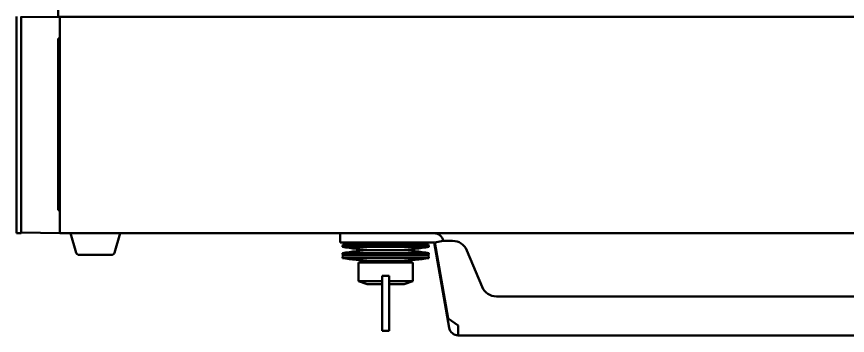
# Model space of a CAD drawing. Header units: millimetres. Extents: x 100 to 5488, y 100 to 4218.
# Drawn here: x 3878.8 to 4147.8, y 2643.4 to 2746.5 of the extents above; entities that cross this region are included whole.
import ezdxf

# ---------------------------------------------------------------- set-up
doc = ezdxf.new("R2010")
doc.units = ezdxf.units.MM
doc.header["$LTSCALE"] = 20
doc.layers.add('Visible (ANSI)', color=7, linetype='Continuous', lineweight=50)

msp = doc.modelspace()

# ---------------------------------------------------------------- linework, layer by layer
at = {"layer": 'Visible (ANSI)'}
for p, q in [((3892.32, 2746.451), (3892.32, 2785.269)), ((3878.82, 2746.353), (3878.82, 2746.503)), ((3880.32, 2746.503), (3880.32, 2746.472)), ((3878.82, 2746.353), (3878.82, 2676.733)), ((3880.32, 2746.472), (3880.32, 2746.375)), ((3880.32, 2746.375), (3892.82, 2746.433)), ((3880.32, 2746.375), (3880.32, 2676.651)), ((3892.32, 2746.451), (3892.82, 2746.433)), ((3892.82, 2746.433), (4216.116, 2746.433)), ((3892.82, 2739.433), (3892.82, 2746.433)), ((3892.82, 2676.633), (3892.82, 2746.233)), ((3892.82, 2739.433), (3892.32, 2739.416)), ((3892.32, 2739.416), (3892.32, 2683.951)), ((3892.82, 2737.012), (3892.32, 2737.021)), ((3892.32, 2686.346), (3892.82, 2686.355)), ((3892.82, 2683.933), (3892.32, 2683.951)), ((3892.82, 2676.433), (3892.82, 2683.933)), ((3878.82, 2676.433), (3878.82, 2676.733)), ((3880.32, 2676.651), (3892.82, 2676.433)), ((3880.32, 2676.651), (3880.32, 2676.433)), ((3880.32, 2676.433), (3878.82, 2676.433)), ((3902.542, 2676.433), (3892.82, 2676.433)), ((3898.112, 2670.159), (3896.32, 2676.433)), ((3902.542, 2676.433), (3906.097, 2676.433)), ((4216.116, 2676.433), (3906.097, 2676.433)), ((3910.527, 2670.159), (3912.32, 2676.433)), ((3983.544, 2673.433), (3983.544, 2676.433)), ((4014.217, 2673.502), (4016.975, 2673.988)), ((4019.986, 2673.988), (4016.975, 2673.988)), ((3988.544, 2673.433), (3983.544, 2673.433)), ((3984.45, 2672.801), (3984.32, 2672.012)), ((3984.32, 2672.012), (4012.32, 2672.012)), ((3984.45, 2672.801), (4012.19, 2672.801)), ((4014.026, 2673.433), (3988.544, 2673.433)), ((3993.72, 2672.801), (3993.72, 2673.433)), ((4002.92, 2672.801), (4002.92, 2673.433)), ((4012.19, 2672.801), (4012.32, 2672.012)), ((4014.026, 2673.433), (4018.883, 2645.893)), ((4018.559, 2648.882), (4014.217, 2673.502)), ((3909.565, 2669.433), (3899.074, 2669.433)), ((4012.32, 2670.012), (3984.32, 2670.012)), ((3984.45, 2669.223), (3984.32, 2670.012)), ((3984.45, 2669.223), (3984.32, 2668.433)), ((3984.45, 2669.223), (4012.19, 2669.223)), ((3984.45, 2669.223), (4012.19, 2669.223)), ((3993.32, 2671.012), (4003.32, 2671.012)), ((4003.32, 2671.012), (3993.32, 2671.012)), ((4012.19, 2669.223), (4012.32, 2670.012)), ((4012.19, 2669.223), (4012.32, 2668.433)), ((4024.602, 2670.911), (4029.538, 2659.065)), ((3984.32, 2668.433), (4012.32, 2668.433)), ((3989.57, 2666.933), (4007.07, 2666.933)), ((3989.57, 2660.933), (3989.57, 2666.933)), ((4003.32, 2667.433), (3993.32, 2667.433)), ((3993.72, 2666.933), (3993.72, 2667.433)), ((4002.92, 2666.933), (4002.92, 2667.433)), ((4007.07, 2660.933), (4007.07, 2666.933)), ((3997.22, 2660.933), (3989.57, 2660.933)), ((3992.32, 2659.933), (3989.57, 2660.933)), ((3997.22, 2644.933), (3997.22, 2662.665)), ((3999.42, 2644.933), (3999.42, 2662.665)), ((3999.42, 2660.933), (4007.07, 2660.933)), ((4004.32, 2659.933), (4007.07, 2660.933)), ((3992.32, 2659.933), (3997.22, 2659.933)), ((3999.42, 2659.933), (4004.32, 2659.933)), ((4222.486, 2655.988), (4034.153, 2655.988)), ((4021.802, 2646.611), (4018.559, 2648.882)), ((3997.22, 2644.933), (3999.42, 2644.933)), ((4021.802, 2646.611), (4021.837, 2646.414)), ((4021.837, 2643.414), (4021.837, 2646.414)), ((4234.802, 2643.414), (4021.837, 2643.414))]:
    msp.add_line(p, q, dxfattribs=at)
for centre, radius, start, end in [((4014.026, 2673.433), 3, 10.66078, 90), ((4019.986, 2668.988), 5, 22.61986, 90), ((3998.32, 2757.012), 86.145, 260.64702, 266.6726), ((3998.32, 2757.012), 86.145, 273.3274, 279.35298), ((3899.074, 2670.433), 1, 195.9454, 270), ((3909.565, 2670.433), 1, 270, 344.0546), ((3998.32, 2585.012), 86.145, 93.3274, 99.35298), ((3998.32, 2585.012), 86.145, 80.64702, 86.6726), ((3998.32, 2753.433), 86.145, 260.64702, 266.6726), ((3998.32, 2753.433), 86.145, 273.3274, 279.35298), ((4034.153, 2660.988), 5, 202.61986, 270), ((4021.837, 2646.414), 3, 190, 270)]:
    msp.add_arc(centre, radius, start, end, dxfattribs=at)
msp.add_open_spline([(3999.42, 2662.665), (3999.177, 2662.657), (3998.932, 2662.652), (3998.687, 2662.649), (3998.442, 2662.647), (3998.197, 2662.647), (3997.952, 2662.649), (3997.707, 2662.652), (3997.463, 2662.657), (3997.22, 2662.665)], degree=3, knots=[0, 0, 0, 0, 0.3333333, 0.3333333, 0.3333333, 0.6666667, 0.6666667, 0.6666667, 1, 1, 1, 1], dxfattribs=at)

doc.saveas('drawing.dxf')
